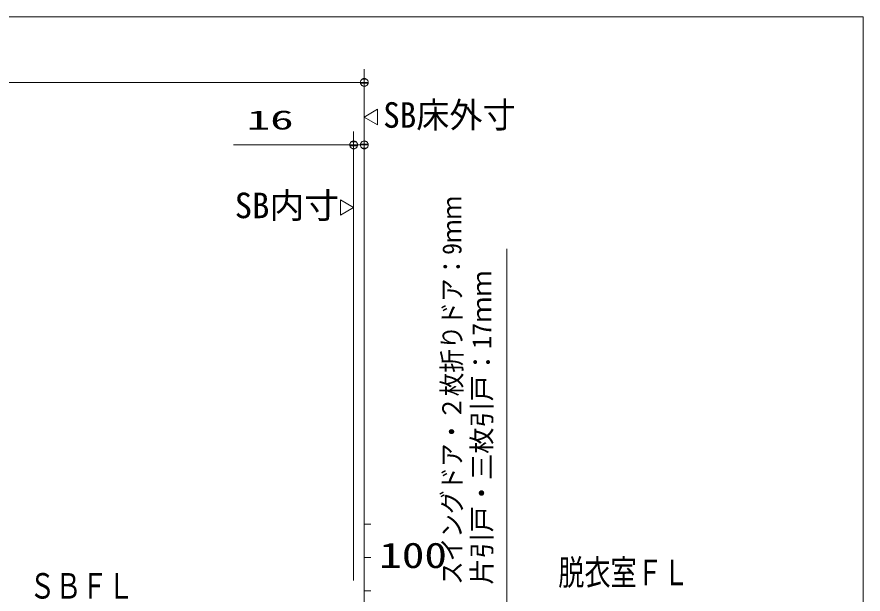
# Model space of a CAD drawing. Units: millimetres on the paper. Extents: x -305 to 305, y -152 to 152.
# Drawn here: x -76.1 to -12.5, y 62 to 105.4 of the extents above; entities that cross this region are included whole.
import ezdxf
from ezdxf.enums import TextEntityAlignment as Align

# ---------------------------------------------------------------- set-up
doc = ezdxf.new("R2010")
doc.units = ezdxf.units.MM
doc.layers.add('0-0_PV', color=7, linetype='Continuous', lineweight=9)
doc.layers.add('0-1_0', color=7, linetype='Continuous', lineweight=9)
doc.styles.add('ＭＳ ゴシック', font='')
doc.styles.get('ＭＳ ゴシック').set_extended_font_data('MS Gothic')

# ---------------------------------------------------------------- blocks, each defined once
blk = doc.blocks.new('_DOTSMALL')
at = {"layer": '0-1_0'}
for p, q in [((0.0746, 0.1), (-0.0746, 0.1)), ((0.1223, -0.0248), (-0.1223, -0.0248))]:
    blk.add_line(p, q, dxfattribs=at)
for points in [[(0.125, 0), (0.124, 0.0157), (0.1211, 0.0311), (0.1162, 0.046), (0.1095, 0.0602), (0.1011, 0.0735), (0.0911, 0.0856), (0.0797, 0.0963), (0.067, 0.1055), (0.0532, 0.1131), (0.0386, 0.1189), (0.0234, 0.1228), (0.0078, 0.1248), (-0.0078, 0.1248), (-0.0234, 0.1228), (-0.0386, 0.1189), (-0.0532, 0.1131), (-0.067, 0.1055), (-0.0797, 0.0963), (-0.0911, 0.0856), (-0.1011, 0.0735), (-0.1095, 0.0602), (-0.1162, 0.046), (-0.1211, 0.0311), (-0.124, 0.0157), (-0.125, 0), (0, 0)], [(-0.125, 0), (-0.124, -0.0157), (-0.1211, -0.0311), (-0.1162, -0.046), (-0.1095, -0.0602), (-0.1011, -0.0735), (-0.0911, -0.0856), (-0.0797, -0.0963), (-0.067, -0.1055), (-0.0532, -0.1131), (-0.0386, -0.1189), (-0.0234, -0.1228), (-0.0078, -0.1248), (0.0078, -0.1248), (0.0234, -0.1228), (0.0386, -0.1189), (0.0532, -0.1131), (0.067, -0.1055), (0.0797, -0.0963), (0.0911, -0.0856), (0.1011, -0.0735), (0.1095, -0.0602), (0.1162, -0.046), (0.1211, -0.0311), (0.124, -0.0157), (0.125, 0), (0, 0)]]:
    blk.add_lwpolyline(points, close=True, dxfattribs=at)

msp = doc.modelspace()

# ---------------------------------------------------------------- linework, layer by layer
at = {"layer": '0-0_PV'}
for p, q in [((-262.482, 105.355), (-12.482, 105.355)), ((-12.482, 105.355), (-12.482, -56.645)), ((-49.963, 62.237), (-49.963, 101.437)), ((-119.963, 100.437), (-49.963, 100.437)), ((-48.963, 98.413), (-49.963, 97.835)), ((-48.963, 97.258), (-48.963, 98.413)), ((-49.963, 97.835), (-48.963, 97.258)), ((-50.763, 63.002), (-50.763, 96.737)), ((-49.963, 65.737), (-49.963, 96.737)), ((-50.763, 95.737), (-59.803, 95.737)), ((-50.763, 95.737), (-49.963, 95.737)), ((-50.763, 91.037), (-51.763, 91.614)), ((-51.763, 91.614), (-51.763, 90.46)), ((-51.763, 90.46), (-50.763, 91.037)), ((-49.963, 67.687), (-49.963, 36.437)), ((-49.463, 67.237), (-49.963, 67.237)), ((-49.463, 64.737), (-49.963, 64.737)), ((-49.463, 62.237), (-49.963, 62.237))]:
    msp.add_line(p, q, dxfattribs=at)
at = {"layer": '0-1_0'}
msp.add_lwpolyline([(-39.255, 59.737), (-39.255, 60.587), (-39.255, 87.933)], dxfattribs=at)

# ---------------------------------------------------------------- block references
at = {"layer": '0-0_PV', "xscale": 2.32, "yscale": 2.32}
for p in [(-49.963, 100.437), (-50.763, 95.737)]:
    msp.add_blockref('_DOTSMALL', p, dxfattribs=at)
at = {"layer": '0-0_PV', "xscale": 2.32, "yscale": 2.32, "rotation": 180}
msp.add_blockref('_DOTSMALL', (-49.963, 95.737), dxfattribs=at)

# ---------------------------------------------------------------- texts
at = {"layer": '0-0_PV', "style": 'ＭＳ ゴシック'}
for s, height, width, p in [('SB床外寸', 1.921, 0.95, (-48.54, 96.449)), ('16', 1.444, 1.8, (-58.803, 96.46)), ('100', 1.921, 1.3, (-48.844, 63.367)), ('脱衣室ＦＬ', 1.921, 0.75, (-35.386, 62.079)), ('脱衣室ＦＬ', 1.921, 0.75, (-35.386, 62.079)), ('ＳＢＦＬ', 1.921, 0.75, (-75.141, 61.069))]:
    msp.add_text(s, height=height, dxfattribs=dict(at, width=width)).set_placement(p, align=Align.BOTTOM_LEFT)
msp.add_text('SB内寸', height=1.921, dxfattribs=at).set_placement((-59.704, 89.655), align=Align.BOTTOM_LEFT)
at = {"layer": '0-1_0', "style": 'ＭＳ ゴシック', "width": 0.9}
msp.add_text('スイングドア・２枚折りドア：9ｍｍ', height=1.443, rotation=90, dxfattribs=at).set_placement((-42.227, 62.68), align=Align.BOTTOM_LEFT)
at = {"layer": '0-1_0', "style": 'ＭＳ ゴシック'}
msp.add_text('片引戸・三枚引戸：17ｍｍ', height=1.443, rotation=90, dxfattribs=at).set_placement((-39.977, 62.691), align=Align.BOTTOM_LEFT)

doc.saveas('drawing.dxf')
